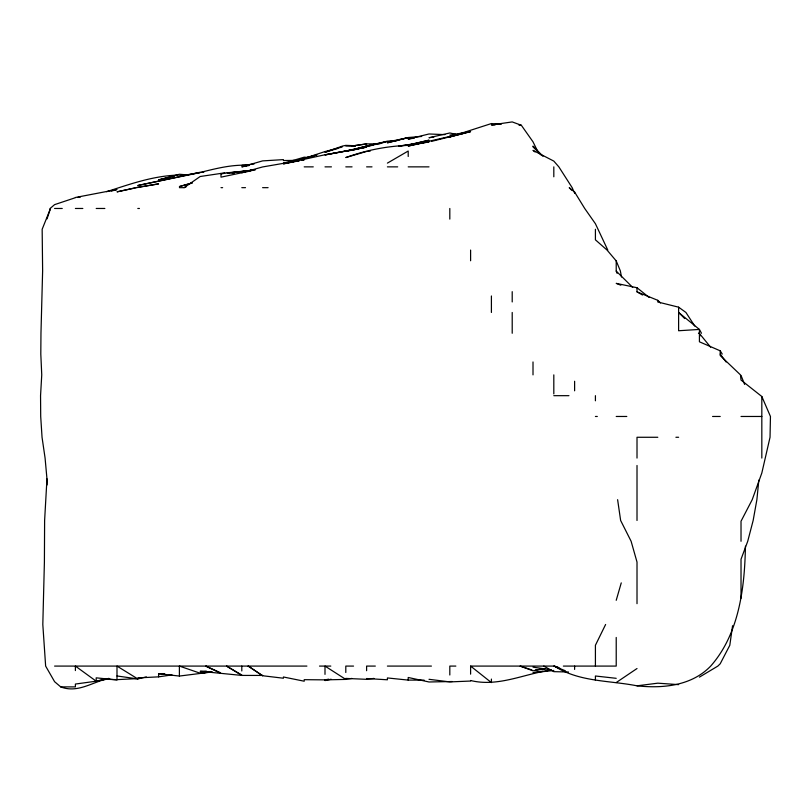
<?xml version="1.0" encoding="UTF-8"?>
<svg xmlns="http://www.w3.org/2000/svg" width="811" height="811" viewBox="0 0 811 811"><rect width="100%" height="100%" fill="white"/><g stroke="black" fill="none" stroke-linecap="round" stroke-linejoin="round"><path stroke-width="1.22" d="M745.441 546.168C744.68 587.651 739.196 633.786 710.7 666.084C691.712 685.812 662.891 688.651 637.01 685.822C609.233 680.328 579.115 682.122 554.46 666.084L470.603 666.084L470.603 674.154M47.038 218.869L50.495 208.468L42.162 229.27L42.628 270.864L40.966 333.27L40.803 354.072L41.746 374.875L40.55 395.677L40.702 416.469L42.04 437.271L45.081 458.073L46.967 478.875L44.615 520.48L44.402 562.084L42.811 624.48L45.639 666.084L54.59 681.686L60.713 686.887C77.795 693.587 92.758 681.757 108.907 678.361M758.832 480.102L756.886 499.677L753.155 520.48L747.722 541.282L741.021 559.255L741.021 598.275M732.576 625.707L729.809 645.282L720.219 663.763L717.857 666.084L699.417 677.134M616.218 600.312L621.256 582.876M605.614 624.48L595.416 645.282L595.416 666.084M741.416 520.48L752.213 499.677L761.823 473.016L770.034 437.271L770.45 416.469L761.823 396.498L741.021 380.055L740.463 374.875L720.219 355.553L720.219 350.818L699.417 341.796L699.417 329.428L678.614 312.468L684.687 318.541M50.13 208.468L54.59 204.636L75.393 197.702M179.393 187.665L184.117 187.665L200.195 176.504L220.997 173.412L252.809 170.249L241.8 172.145L252.809 170.351M616.218 682.548L637.01 668.528M387.405 163.112L408.207 151.028L408.207 156.482M184.117 187.665L186.418 186.662M106.596 191.72C129.882 184.168 153.421 175.764 178.167 175.105L175.723 175.5M337.711 148.474L324.998 152.275L342.526 146.061L345.8 145.362L355.34 145.737M366.602 151.444L345.8 157.557C365.852 150.288 386.877 146.061 408.207 145.382M351.579 150.44L366.602 146.061L348.112 151.12M141.266 677.611L137.799 678.604L116.997 679.638L103.534 679.202M111.219 191.143L116.997 189.521L75.393 197.489M220.997 173.412L220.997 177.153L241.8 172.753L262.602 166.944L299.31 160.598M316.908 154.972L285.847 163.376M342.13 147.034L324.998 151.566L304.206 158.439L284.631 163.437M304.206 158.267L316.432 155.033M464.49 133.176L449.811 136.958L491.405 123.556L501.198 124.357M60.713 686.887L75.393 686.887L75.393 684.048L96.195 681.199L104.761 679.071M200.195 172.449C215.351 168.698 231.013 164.633 246.696 165.241M368.904 146.061L386.249 141.803L366.602 145.97L372.725 145.301M408.207 145.179L429.009 140.191L408.207 144.976L398.85 146.061L429.009 141.631L408.207 146.061L470.603 131.656L431.452 141.388M146.355 676.891L137.799 678.929L116.997 675.968M174.497 176.149L158.591 179.88L179.393 174.253L187.959 174.973M351.923 150.329L366.602 146.923M200.195 172.256L137.799 185.506L200.195 172.561L179.393 176.109L183.063 176.088M136.512 187.665L158.591 183.884L137.799 187.27L116.997 191.852L135.285 187.929M324.998 680.581L331.121 679.223M452.254 681.534L429.009 681.98L408.207 677.479L408.207 680.094L424.112 680.125M241.8 172.753L249.139 171.273M299.31 160.76L283.404 163.873L324.998 154.749L366.602 147.146L324.998 154.931L345.8 151.14L387.405 141.144L397.197 140.597M301.753 160.274L304.206 159.797L301.753 160.203M262.602 675.735L248.227 666.084L262.602 675.735L283.404 678.219L283.404 676.982L304.206 681.22L304.206 679.679L324.998 679.871L328.668 679.172M75.393 670.565L75.393 666.084L96.195 681.199L109.657 678.695M550.142 670.18C523.632 674.083 497.883 687.221 470.603 680.51L470.603 681.047L449.811 681.909L429.009 679.304M249.139 165.505L241.8 166.863L262.602 160.892L283.404 159.615L283.404 160.527L294.413 160.406M449.811 135.133L466.933 132.234M545.245 668.72L533.009 670.809L520.115 666.084L531.844 669.937M411.876 144.774L414.32 144.378M416.773 143.973L419.216 143.567M421.669 143.172L429.009 141.955M351.923 678.422L345.8 679.405L324.998 679.871M414.32 138.144L408.207 139.086L429.009 133.977L444.915 134.626M234.46 172.743L232.007 173.118L234.46 172.794M236.903 172.358L255.252 169.6M542.802 671.173L533.009 672.674L553.812 670.474M546.472 670.616L548.915 670.241M236.903 172.419L255.252 169.803M535.463 669.957L544.019 668.7M366.602 143.892L351.589 146.061L366.602 143.922L380.065 143.76M96.195 681.199L96.195 677.834L116.997 679.973L116.997 666.084L137.799 678.929L137.799 677.915L158.591 676.85L172.054 674.904M285.847 162.899L283.404 163.244L304.206 157.192L309.092 157.557M158.591 676.85L158.591 673.728L179.393 676.06L179.393 666.084L200.195 673.221L208.762 671.995M433.905 137.039L429.009 137.728L449.811 132.974L455.924 134.271M169.611 176.332L173.28 175.835M241.8 171.679L227.121 173.098L252.809 170.239M200.195 673.272L211.215 671.843M212.431 671.913L179.393 676.06M637.01 685.822L657.812 683.176L678.614 684.636M201.422 172.408L203.865 172.104M324.998 674.377L324.998 666.084L345.8 679.405L345.8 678.422L366.602 679.324L373.942 678.412M254.036 164.025L241.8 165.454L246.696 165.779M77.836 197.428L80.289 197.154M367.829 151.312L370.272 151.049M389.848 141.732L387.405 141.976L408.207 137.667L387.405 142.807L408.207 137.515L421.669 136.461M206.318 671.092L200.195 671.305L241.8 675.421L262.602 675.441M519.05 125.259L521.331 125.259L533.009 141.824L537.774 151.535M345.8 146.061L355.34 146.061M304.206 166.863L313.269 166.863M324.998 166.863L331.435 166.863M345.8 166.863L352.065 166.863M366.602 166.863L372.006 166.863M387.405 166.863L397.684 166.863M408.207 166.863L429.009 166.863M220.997 187.665L222.63 187.665M241.8 187.665L245.5 187.665M262.602 187.665L268.096 187.665M54.59 208.468L62.244 208.468M75.393 208.468L82.834 208.468M96.195 208.468L104.862 208.468M137.799 208.468L139.431 208.468M699.417 333.27L698.474 333.27L699.417 333.473L710.639 347.209M553.812 395.677L568.947 395.677M595.416 416.469L597.302 416.469M616.218 416.469L626.802 416.469M712.575 416.469L720.219 416.469M741.021 416.469L761.823 416.469M657.812 437.271L637.01 437.271L637.01 458.073M675.908 437.271L678.614 437.271M54.59 666.084L306.903 666.084M319.504 666.084L330.807 666.084M353.545 666.084L345.8 666.084L345.8 672.491M375.331 666.084L366.602 666.084L366.602 670.707M387.405 666.084L431.422 666.084M455.853 666.084L449.811 666.084L449.811 675.005M563.351 666.084L616.218 666.084L616.218 637.456M158.591 673.728L164.714 673.759M495.075 124.995L491.405 124.935L512.207 121.924L521.331 125.259M568.491 671.995L553.812 671.66L543.745 666.084M185.516 175.288L187.959 175.409M408.207 680.094L387.405 677.945L387.405 679.79L366.602 678.523L366.602 679.324M616.218 678.32L595.416 675.999L595.416 680.216M533.009 667.139L551.368 669.856M649.155 297.455L637.01 287.733L616.218 283.363L620.841 285.208M694.703 325.992L685.934 312.468L678.614 307.176L657.812 301.996L657.812 300.334L637.01 291.848L637.01 287.733M558.434 667.423L553.812 666.084L565.368 670.778M554.46 666.084L560.056 668.436M219.903 672.451L205.73 666.084L220.997 673.465M637.01 291.848L642.484 295.032M241.8 675.026L226.553 666.084L241.8 675.421M534.996 151.941L533.009 150.37L553.812 161.095L558.85 166.863L572.171 187.665L574.127 192.197M470.603 666.084L491.405 682.598L491.405 679.071M607.784 250.062L595.416 223.724L584.711 208.468L574.614 192.045L569.221 187.665L571.532 190.088M657.812 300.334L660.529 302.939M542.954 156.32L533.009 146.649L541.667 155.438M595.416 229.27L595.416 239.823L607.044 250.062L616.218 260.909L616.218 271.077L632.681 287.378M533.009 146.061L541.667 155.104M720.219 354.072L726.109 362M720.219 350.818L722.236 354.072M701.495 333.27L699.417 329.428L678.614 330.746L678.614 307.176M616.218 260.909L620.334 270.864L621.51 276.987M741.021 375.422L744.62 384.424M616.218 271.077L617.12 273.368M699.417 333.473L700.136 335.896M617.617 499.677L620.638 520.48L631.12 541.282L637.01 562.084L637.01 603.678M46.967 478.875L47.038 484.998M761.823 396.498L761.823 458.073M741.021 521.057L741.021 541.282M637.01 465.484L637.01 520.48M595.416 395.677L595.416 400.786M574.614 192.045L574.614 193.322M574.614 381.261L574.614 390.811M574.614 666.084L574.614 669.42M553.812 166.863L553.812 176.798M553.812 374.875L553.812 393.903M533.009 361.959L533.009 374.875M512.207 291.666L512.207 301.945M512.207 312.468L512.207 333.27M491.405 295.974L491.405 312.468M470.603 250.062L470.603 260.757M449.811 208.468L449.811 219.102M241.8 666.084L241.8 670.961M192.106 182.941L179.393 186.571L192.106 182.992M224.667 173.331L220.997 173.686L224.667 173.341"/></g></svg>
